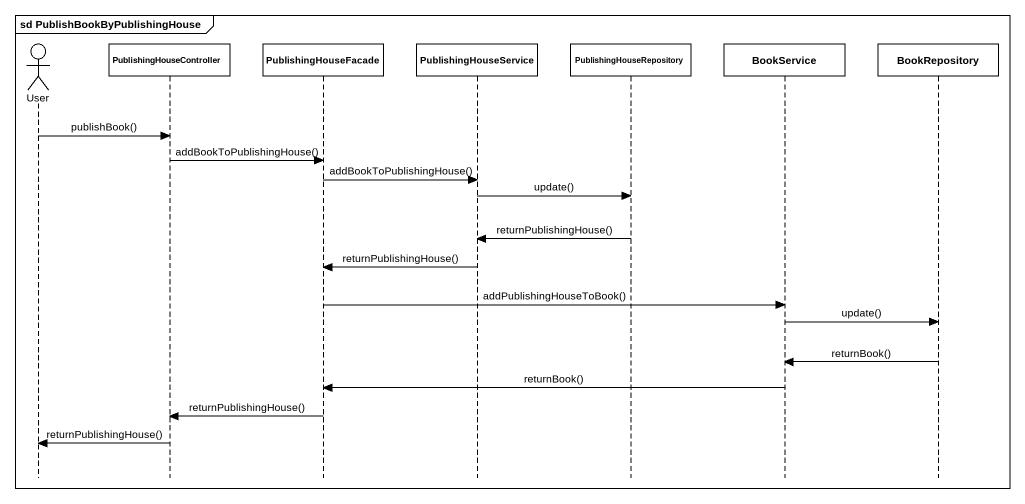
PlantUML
@startuml
mainframe sd PublishBookByPublishingHouse
hide footbox
actor User
participant PublishingHouseController
participant PublishingHouseFacade
participant PublishingHouseService
participant PublishingHouseRepository
participant BookService
participant BookRepository

User -> PublishingHouseController : publishBook()
PublishingHouseController -> PublishingHouseFacade : addBookToPublishingHouse()
PublishingHouseFacade -> PublishingHouseService : addBookToPublishingHouse()
PublishingHouseService -> PublishingHouseRepository : update()
PublishingHouseRepository -> PublishingHouseService : returnPublishingHouse()
PublishingHouseService -> PublishingHouseFacade : returnPublishingHouse()
PublishingHouseFacade -> BookService : addPublishingHouseToBook()
BookService -> BookRepository : update()
BookRepository -> BookService : returnBook()
BookService -> PublishingHouseFacade : returnBook()
PublishingHouseFacade -> PublishingHouseController : returnPublishingHouse()
PublishingHouseController -> User : returnPublishingHouse()
@enduml
